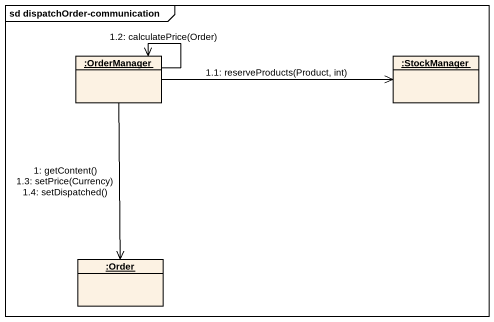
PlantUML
@startuml
mainframe sd dispatchOrder-communication
hide circle
hide empty members
object ":OrderManager" as OrderManager
object ":StockManager" as StockManager
object ":Order" as Order
OrderManager --> Order : 1: getContent()\n1.3: setPrice(Currency)\n1.4: setDispatched()
OrderManager -right-> StockManager : 1.1: reserveProducts(Product, int)
OrderManager --> OrderManager : 1.2: calculatePrice(Order)
@enduml
